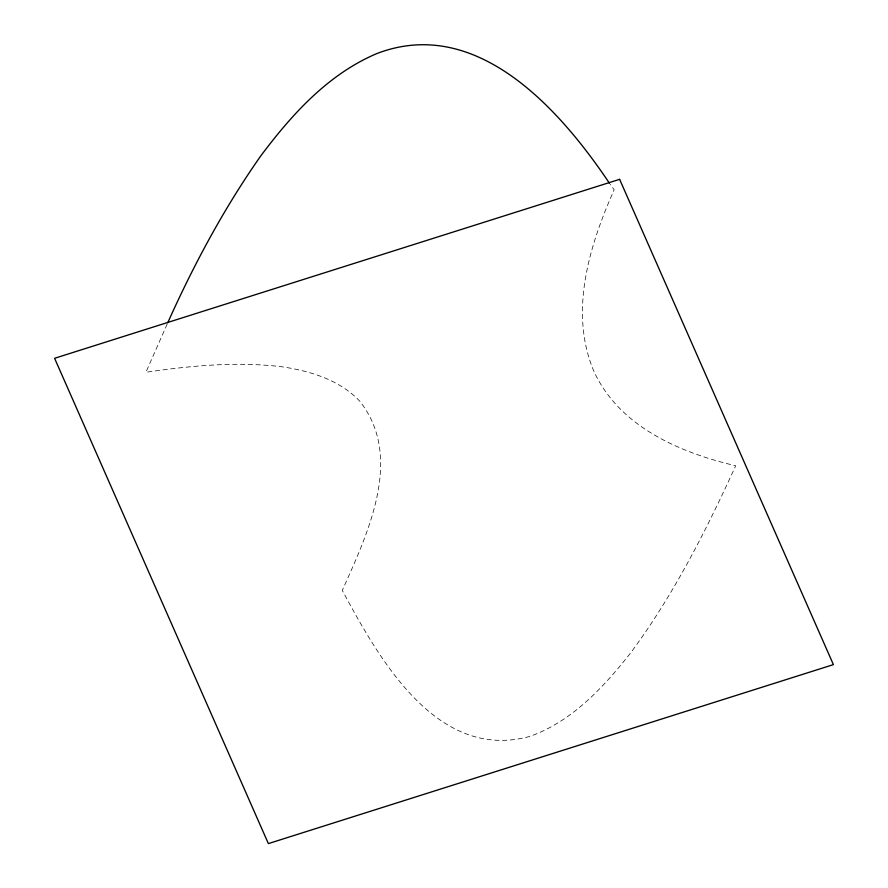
<?xml version="1.0" encoding="UTF-8"?>
<svg xmlns="http://www.w3.org/2000/svg" width="888" height="888" viewBox="0 0 888 888"><rect width="100%" height="100%" fill="white"/><g stroke="black" fill="none" stroke-linecap="round" stroke-linejoin="round"><path stroke-width="0.67" stroke-dasharray="4.44 3.33" d="M167.188 324.031L145.91 372.261C190.82 365.712 236.53 361.316 281.807 366.766C310.212 370.984 339.571 379.82 359.84 401.287C404.273 457.52 367.432 534.143 342.291 590.376C378.732 658.163 436.552 761.926 529.77 736.418C572.005 721.445 603.341 687.479 630.436 653.18C673.282 595.415 705.871 530.957 735.708 465.756C679.642 452.636 618.681 426.362 593.617 370.651C568.919 311.388 589.432 245.454 614.152 189.821L610.211 184.304"/><path stroke-width="1.33" d="M167.743 322.755C193.806 264.624 224.054 208.192 260.706 155.999C291.808 114.441 328.216 74.081 377.012 53.502C476.656 15.407 559.817 109.291 609.423 183.194M619.624 179.321L54.59 358.297L268.376 843.6L833.41 664.624L619.624 179.321"/></g></svg>
